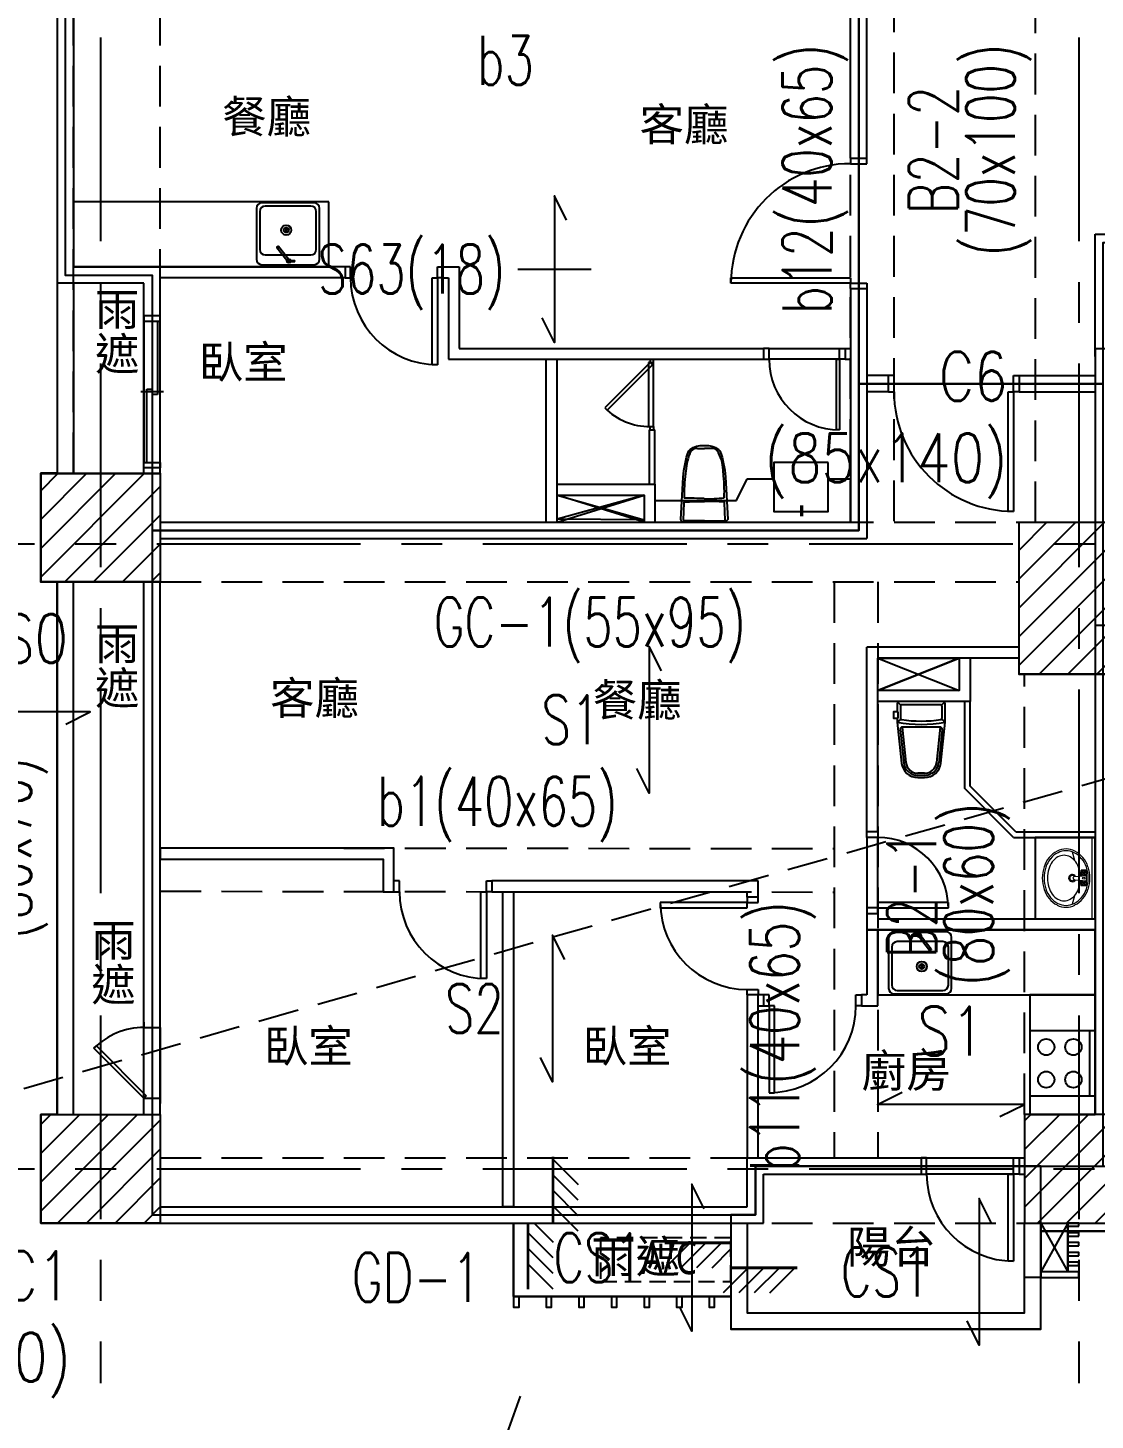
# Model space of a CAD drawing. Header units: millimetres. Extents: x -3377 to 119122, y -22007 to 15479.
# Drawn here: x 40064 to 41046, y 763 to 2044 of the extents above; entities that cross this region are included whole.
import ezdxf
from ezdxf import colors
from ezdxf.entities.mleader import LeaderData, LeaderLine
from ezdxf.enums import TextEntityAlignment as Align
from ezdxf.math import Vec2, Vec3

# ---------------------------------------------------------------- set-up
doc = ezdxf.new("R2010")
doc.units = ezdxf.units.MM
doc.header["$LTSCALE"] = 150
doc.header["$MEASUREMENT"] = 0
for name, pattern in [('11', [0.15, 0.1, -0.05]), ('CENTER', [2, 1.25, -0.25, 0.25, -0.25]), ('HIDDEN', [0.375, 0.25, -0.125])]:
    doc.linetypes.add(name, pattern=pattern)
doc.layers.get('0').update_dxf_attribs({"plot": 0})
for name, color, linetype in [('A-10-OTHER', 7, 'Continuous'), ('ASSLN', 8, 'Continuous'), ('COL', 1, 'Continuous'), ('FIN', 5, 'Continuous'), ('OPEN', 4, 'Continuous'), ('S-COL', 7, 'Continuous'), ('S-COLB', 4, 'HIDDEN'), ('S-GRID', 1, 'CENTER'), ('S-HATCH-COL', 13, 'Continuous'), ('S-OPEN', 13, 'Continuous'), ('S-RCBMB', 3, 'HIDDEN'), ('S-RCBMG', 2, 'HIDDEN'), ('S-SLAB', 5, 'Continuous'), ('S-SLABT', 2, 'Continuous'), ('S-TEXTB', 3, 'Continuous'), ('S-TEXTC', 3, 'Continuous'), ('S-TEXTG', 2, 'Continuous'), ('S-THIN', 201, 'Continuous'), ('TEXT', 2, 'Continuous'), ('TOIL', 6, 'Continuous'), ('TOILET', 141, 'Continuous'), ('WALL', 2, 'Continuous'), ('WALL2', 3, 'Continuous'), ('WALL3', 4, 'Continuous')]:
    doc.layers.add(name, color=color, linetype=linetype)
for name, color, linetype, plot in [('AREA', 3, 'Continuous', False), ('S-ARCH', 252, 'Continuous', False), ('S-CLOUD_20220217(結構依建築圖2022-0216修改)', 4, 'Continuous', False), ('機電', 11, 'Continuous', False)]:
    doc.layers.add(name, color=color, linetype=linetype, plot=plot)
doc.styles.add('3E', font='simplex.shx', dxfattribs={"width": 0.8, "height": 45, "bigfont": 'dayus.shx'})
doc.styles.add('CS4', font='romans.shx', dxfattribs={"width": 0.7, "height": 45, "bigfont": 'lsp.shx'})
doc.styles.add('HH', font='')
doc.styles.add('HHV', font='')
doc.styles.add('LSP', font='SIMPLEX.shx', dxfattribs={"width": 0.8, "bigfont": 'lsp.shx'})
doc.styles.get('HH').set_extended_font_data('Microsoft JhengHei')
doc.styles.get('HHV').set_extended_font_data('@微軟正黑體')

# ---------------------------------------------------------------- blocks, each defined once
blk = doc.blocks.new('LINE(2)')
at = {"layer": 'S-GRID'}
for points in [[(-8310.87, -344.9), (-8310.87, -3083.41)], [(-7410.87, -344.9), (-7410.87, -3083.41)], [(-8859.11, -2310.91), (-5430.87, -2310.91)], [(-8859.11, -2885.91), (-5430.87, -2885.91)]]:
    blk.add_lwpolyline(points, dxfattribs=at)
blk = doc.blocks.new('COL(2F-16F)')
for points in [[(-8365.9, -2245.9), (-8255.9, -2245.9), (-8255.9, -2345.9), (-8365.9, -2345.9)], [(-7465.9, -2290.9), (-7380.9, -2290.9), (-7380.9, -2430.9), (-7465.9, -2430.9)], [(-8365.9, -2835.9), (-8255.9, -2835.9), (-8255.9, -2935.9), (-8365.9, -2935.9)], [(-7350.9, -2835.9), (-7460.9, -2835.9), (-7460.9, -2935.9), (-7350.9, -2935.9)]]:
    blk.add_lwpolyline(points, close=True)
blk = doc.blocks.new('DwFm')
at = {"layer": 'DEFPOINTS', "color": 252, "linetype": 'HIDDEN'}
blk.add_lwpolyline([(-6560.9, -6171), (-12110.4, -7760.1)], dxfattribs=at)
blk = doc.blocks.new('A$C04D96F04')
at = {"color": 252}
for p, q in [((-1790, 220), (-1790, 45)), ((-1775, 220), (-1775, 45)), ((-1330, 0), (-1250, 25)), ((-1250, 0), (-1330, 25)), ((-1790, -545), (-1790, -55)), ((-1775, -545), (-1775, -55)), ((-1035, -125), (-960, -155)), ((-1035, -155), (-960, -125)), ((220, -652.5), (-885, -652.5))]:
    blk.add_line(p, q, dxfattribs=at)
for points in [[(-890, -365), (-835, -365), (-835, -290), (-845, -290), (-845, -290), (-890, -290)], [(-1170, -645), (-1170, -712.5), (-1370, -712.5), (-1370, -645)]]:
    blk.add_lwpolyline(points, close=True, dxfattribs=at)
blk.add_lwpolyline([(-885, -645), (-860, -645), (-860, -690), (-885, -690), (-885, -645), (-860, -690), (-860, -645), (-885, -690)], dxfattribs=at)
at = {"layer": 'A-10-OTHER', "color": 252}
for points in [[(-1370, -712.5), (-1370, -722.5), (-1365, -722.5), (-1365, -712.5)], [(-1340, -712.5), (-1340, -722.5), (-1335, -722.5), (-1335, -712.5)], [(-1310, -712.5), (-1310, -722.5), (-1305, -722.5), (-1305, -712.5)], [(-1280, -712.5), (-1280, -722.5), (-1275, -722.5), (-1275, -712.5)], [(-1250, -712.5), (-1250, -722.5), (-1245, -722.5), (-1245, -712.5)], [(-1220, -712.5), (-1220, -722.5), (-1215, -722.5), (-1215, -712.5)], [(-1190, -712.5), (-1190, -722.5), (-1185, -722.5), (-1185, -712.5)]]:
    blk.add_lwpolyline(points, close=True, dxfattribs=at)
at = {"layer": 'AREA', "color": 252}
blk.add_lwpolyline([(-1782.5, 497.5), (-1782.5, 227.5), (-1702.5, 227.5), (-1702.5, -637.5), (-1147.5, -637.5), (-1147.5, -592.5), (-557.5, -592.5), (-557.5, -252.5), (-297.5, -252.5), (-297.5, -277.5), (-297.5, -552.5), (-140, -552.5), (-30, -552.5), (-30, -637.5), (977.5, -637.5)], dxfattribs=at)
for points in [[(-1782.5, 227.5), (-1702.5, 227.5), (-1702.5, -7.5), (-1052.5, -7.5), (-1052.5, 127.5), (-1052.5, 567.5), (-1052.5, 707.5), (-1522.5, 707.5), (-1522.5, 497.5), (-1702.5, 497.5), (-1710, 497.5), (-1782.5, 497.5)], [(-697.5, 482.5), (-827.5, 482.5), (-827.5, 567.5), (-1052.5, 567.5), (-1052.5, 127.5), (-827.5, 127.5), (-827.5, 152.5), (-827.5, 257.5), (-557.5, 257.5), (-342.5, 257.5), (-65, 257.5), (-65, 137.5), (175, 137.5), (175, 567.5), (-65, 567.5), (-65, 482.5)], [(-1147.5, -637.5), (-1147.5, -592.5), (-885, -592.5), (-827.5, -592.5), (-827.5, -87.5), (-827.5, 127.5), (-1052.5, 127.5), (-1052.5, -7.5), (-1702.5, -7.5), (-1702.5, -637.5), (-1170, -637.5)], [(-885, -742.5), (-885, -592.5), (-1147.5, -592.5), (-1147.5, -637.5), (-1170, -637.5), (-1170, -742.5)]]:
    blk.add_lwpolyline(points, close=True, dxfattribs=at)
at = {"layer": 'ASSLN', "color": 252}
for points in [[(-850, -648), (-850, -645), (-860, -645), (-860, -648)], [(-850, -657), (-850, -654), (-860, -654), (-860, -657)], [(-850, -666), (-850, -663), (-860, -663), (-860, -666)], [(-850, -675), (-850, -672), (-860, -672), (-860, -675)], [(-850, -690), (-885, -690), (-885, -695), (-850, -695)], [(-850, -684), (-850, -681), (-860, -681), (-860, -684)]]:
    blk.add_lwpolyline(points, close=True, dxfattribs=at)
at = {"layer": 'COL', "color": 252}
for points in [[(-1805, 45), (-1695, 45), (-1695, -55), (-1805, -55)], [(-905, 0), (-820, 0), (-820, -140), (-905, -140)], [(-1805, -545), (-1695, -545), (-1695, -645), (-1805, -645)], [(-790, -545), (-900, -545), (-900, -645), (-790, -645)]]:
    blk.add_lwpolyline(points, close=True, dxfattribs=at)
at = {"layer": 'FIN', "color": 252}
for p, q in [((-1606.5, 289), (-1606.5, 242)), ((-1603.5, 286), (-1603.5, 251)), ((-1553.5, 294), (-1601.5, 294)), ((-1556.5, 291), (-1598.5, 291)), ((-1551.5, 251), (-1551.5, 286)), ((-1548.5, 242), (-1548.5, 289)), ((-1577.5, 270.5), (-1580.8, 267.2)), ((-1580.8, 270.5), (-1577.5, 267.2)), ((-1579.1, 271.2), (-1579.1, 266.5)), ((-1598.5, 246), (-1556.5, 246)), ((-1578.6, 240.8), (-1587.8, 252.6)), ((-1587.7, 253.3), (-1586.9, 253.9)), ((-1587, 251.6), (-1585.4, 252.8)), ((-1577, 242), (-1586.2, 253.8)), ((-1601.5, 237), (-1553.5, 237)), ((-1575.3, 242), (-1578.6, 238.7)), ((-1578.6, 242), (-1575.3, 238.7)), ((-1575.4, 241), (-1571.3, 241)), ((-1575.3, 240), (-1571.3, 240)), ((-1571.3, 240), (-1571.3, 241)), ((-1025, -382), (-1025, -429)), ((-972, -377), (-1020, -377)), ((-998.2, -380), (-1002.2, -380)), ((-1002.2, -380), (-1002.2, -381)), ((-998.1, -381), (-1002.2, -381)), ((-998.2, -382), (-994.9, -378.7)), ((-994.9, -382), (-998.2, -378.7)), ((-996.5, -382), (-987.3, -393.8)), ((-994.9, -380.8), (-985.8, -392.5)), ((-967, -429), (-967, -382)), ((-1022, -391), (-1022, -426)), ((-975, -386), (-1017, -386)), ((-986.5, -391.5), (-988.1, -392.8)), ((-985.8, -393.2), (-986.6, -393.9)), ((-970, -426), (-970, -391)), ((-996, -410.5), (-992.7, -407.2)), ((-992.7, -410.5), (-996, -407.2)), ((-994.4, -411.2), (-994.4, -406.5)), ((-1020, -434), (-972, -434)), ((-1017, -431), (-975, -431)), ((-835, -468), (-895, -468)), ((-895, -468), (-895, -528)), ((-840, -528), (-840, -468)), ((-835, -528), (-835, -468)), ((-895, -528), (-835, -528))]:
    blk.add_line(p, q, dxfattribs=at)
for points in [[(-1540, 295), (-1775, 295), (-1775, 235), (-1540, 235)], [(-1035, -435), (-835, -435), (-835, -375), (-1035, -375)], [(-895, -435), (-895, -545), (-835, -545), (-835, -435)]]:
    blk.add_lwpolyline(points, close=True, dxfattribs=at)
blk.add_lwpolyline([(-1035, -435), (-895, -435), (-895, -545)], dxfattribs=at)
for centre, radius in [((-1579.1, 268.9), 4.63), ((-1579.1, 268.9), 2.34), ((-1576.9, 240.3), 1.7), ((-996.6, -380.3), 1.7), ((-994.4, -408.9), 4.63), ((-994.4, -408.9), 2.34), ((-880, -483), 7.5), ((-855, -483), 7.5), ((-880, -513), 7.5), ((-855, -513), 7.5)]:
    blk.add_circle(centre, radius, dxfattribs=at)
for centre, radius, start, end in [((-1601.5, 289), 5, 90, 180), ((-1598.5, 286), 5, 90, 180), ((-1556.5, 286), 5, 0, 90), ((-1553.5, 289), 5, 0, 90), ((-1598.5, 251), 5, 180, 270), ((-1587.4, 252.9), 0.5, 127.959, 217.959), ((-1586.6, 253.5), 0.5, 37.959, 127.959), ((-1556.5, 251), 5, 270, 0), ((-1601.5, 242), 5, 180, 270), ((-1553.5, 242), 5, 270, 0), ((-1020, -382), 5, 90, 180), ((-972, -382), 5, 0, 90), ((-1017, -391), 5, 90, 180), ((-986.9, -393.5), 0.5, 217.959, 307.959), ((-986.1, -392.9), 0.5, 307.959, 37.959), ((-975, -391), 5, 0, 90), ((-1020, -429), 5, 180, 270), ((-1017, -426), 5, 180, 270), ((-975, -426), 5, 270, 0), ((-972, -429), 5, 270, 0)]:
    blk.add_arc(centre, radius, start, end, dxfattribs=at)
at = {"layer": 'OPEN', "color": 252, "linetype": 'Continuous'}
for p, q in [((-1060, 335), (-1060, 330)), ((-1045, 330), (-1045, 335)), ((-1060, 330), (-1045, 330)), ((-1520, 235), (-1525, 235)), ((-1520, 225), (-1520, 235)), ((-1440, 225), (-1440, 235)), ((-1440, 235), (-1435, 235)), ((-1525, 225), (-1520, 225)), ((-1445, 145), (-1445, 225)), ((-1445, 225), (-1440, 225)), ((-1435, 225), (-1440, 225)), ((-1440, 225), (-1440, 145)), ((-1170, 220), (-1170, 225)), ((-1170, 225), (-1060, 225)), ((-1060, 220), (-1170, 220)), ((-1060, 225), (-1060, 220)), ((-1060, 215), (-1060, 220)), ((-1060, 220), (-1045, 220)), ((-1045, 220), (-1045, 215)), ((-1710, 190), (-1710, 185)), ((-1710, 185), (-1695, 185)), ((-1710, 185), (-1710, 55)), ((-1702.5, 185), (-1702.5, 55)), ((-1697.5, 185), (-1697.5, 117.5)), ((-1695, 185), (-1695, 190)), ((-1695, 55), (-1695, 185)), ((-1135, 160), (-1140, 160)), ((-1135, 150), (-1135, 160)), ((-1135, 160), (-1070, 160)), ((-1070, 150), (-1070, 160)), ((-1070, 160), (-1065, 160)), ((-1440, 145), (-1445, 145)), ((-1140, 150), (-1135, 150)), ((-1070, 150), (-1135, 150)), ((-1073, 85), (-1073, 150)), ((-1073, 150), (-1070, 150)), ((-1065, 150), (-1070, 150)), ((-1070, 150), (-1070, 85)), ((-1020, 135), (-1025, 135)), ((-1020, 120), (-1020, 135)), ((-910, 120), (-910, 135)), ((-910, 135), (-905, 135)), ((-1692, 120), (-1713, 120)), ((-1707.5, 55), (-1707.5, 122.5)), ((-1707.5, 122.5), (-1702.5, 122.5)), ((-1697.5, 117.5), (-1702.5, 117.5)), ((-1025, 120), (-1020, 120)), ((-915, 10), (-915, 120)), ((-915, 120), (-910, 120)), ((-905, 120), (-910, 120)), ((-910, 120), (-910, 10)), ((-1070, 85), (-1073, 85)), ((-1710, 50), (-1710, 55)), ((-1710, 55), (-1695, 55)), ((-1695, 55), (-1695, 50)), ((-910, 10), (-915, 10)), ((-1045, -290), (-1045, -285)), ((-1035, -290), (-1045, -290)), ((-1045, -290), (-1045, -355)), ((-1035, -285), (-1035, -290)), ((-1035, -355), (-1035, -290)), ((-1475, -330, 0), (-1480, -330, 0)), ((-1475, -340, 0), (-1475, -330, 0)), ((-1395, -340, 0), (-1395, -330, 0)), ((-1395, -330, 0), (-1390, -330, 0)), ((-1480, -340, 0), (-1475, -340, 0)), ((-1400, -420, 0), (-1400, -340, 0)), ((-1400, -340, 0), (-1395, -340, 0)), ((-1390, -340, 0), (-1395, -340, 0)), ((-1395, -340, 0), (-1395, -420, 0)), ((-1155, -345, 0), (-1155, -350, 0)), ((-1145, -350, 0), (-1145, -345, 0)), ((-1155, -350, 0), (-1235, -350, 0)), ((-1235, -350, 0), (-1235, -355, 0)), ((-1235, -355, 0), (-1155, -355, 0)), ((-1155, -350, 0), (-1145, -350, 0)), ((-1155, -355, 0), (-1155, -350, 0)), ((-1035, -355), (-1045, -355)), ((-1045, -355), (-1045, -360)), ((-970, -350), (-1035, -350)), ((-1035, -350), (-1035, -355)), ((-1035, -360), (-1035, -355)), ((-1035, -355), (-970, -355)), ((-970, -355), (-970, -350)), ((-1395, -420, 0), (-1400, -420, 0)), ((-1155, -435, 0), (-1155, -430, 0)), ((-1155, -430, 0), (-1145, -430, 0)), ((-1145, -430, 0), (-1145, -435, 0)), ((-1135, -435, 0), (-1140, -435, 0)), ((-1135, -445, 0), (-1135, -435, 0)), ((-1055, -445, 0), (-1055, -435, 0)), ((-1055, -435, 0), (-1050, -435, 0)), ((-1140, -445, 0), (-1135, -445, 0)), ((-1135, -445, 0), (-1135, -525, 0)), ((-1130, -445, 0), (-1135, -445, 0)), ((-1130, -525, 0), (-1130, -445, 0)), ((-1050, -445, 0), (-1055, -445, 0)), ((-1135, -525, 0), (-1130, -525, 0)), ((-990, -585), (-995, -585)), ((-990, -600), (-990, -585)), ((-990, -585), (-910, -585)), ((-910, -600), (-910, -585)), ((-910, -585), (-905, -585)), ((-995, -600), (-990, -600)), ((-910, -600), (-990, -600)), ((-915, -680), (-915, -600)), ((-915, -600), (-910, -600)), ((-905, -600), (-910, -600)), ((-910, -600), (-910, -680)), ((-910, -680), (-915, -680))]:
    blk.add_line(p, q, dxfattribs=at)
at = {"layer": 'OPEN', "color": 252, "linetype": 'Continuous', "lineweight": -2}
for p, q in [((-1710, -460), (-1710, -465)), ((-1695, -465), (-1695, -460)), ((-1710, -465), (-1695, -465)), ((-1710, -530), (-1710, -465)), ((-1695, -465), (-1695, -530)), ((-1756, -484), (-1753.8, -481.9)), ((-1710, -530), (-1756, -484)), ((-1753.8, -481.9), (-1707.9, -527.9)), ((-1707.9, -527.9), (-1710, -530)), ((-1710, -535), (-1710, -530)), ((-1710, -530), (-1695, -530)), ((-1695, -530), (-1695, -535))]:
    blk.add_line(p, q, dxfattribs=at)
at = {"layer": 'OPEN', "color": 252, "linetype": 'Continuous'}
for centre, radius, start, end in [((-1060, 220), 110, 90, 180), ((-1440, 225), 80, 180, 270), ((-1070, 150), 65, 180, 270), ((-910, 120), 110, 180, 270), ((-1035, -355), 65, 0, 90), ((-1395, -340, 0), 80, 180, 270), ((-1155, -350, 0), 80, 180, 270), ((-1135, -445, 0), 80, 270, 0), ((-910, -600), 80, 180, 270)]:
    blk.add_arc(centre, radius, start, end, dxfattribs=at)
at = {"layer": 'OPEN', "color": 252, "linetype": 'Continuous', "lineweight": -2}
blk.add_arc((-1710, -530), 65, 90, 135, dxfattribs=at)
at = {"layer": 'TOIL', "color": 252, "linetype": 'Continuous'}
for p, q in [((-1244.4, 147), (-1286.1, 105.3)), ((-1284, 103.2), (-1242.3, 144.9)), ((-1245.9, 147), (-1245.9, 88)), ((-1244.4, 150), (-1244.4, 147)), ((-1244.4, 147), (-1241.4, 147)), ((-1242.3, 144.9), (-1244.4, 147)), ((-1241.4, 147), (-1241.4, 150)), ((-1241.4, 88), (-1241.4, 147)), ((-1286.1, 105.3), (-1284, 103.2)), ((-1244.4, 85), (-1244.4, 88)), ((-1244.4, 88), (-1241.4, 88)), ((-1241.4, 88), (-1241.4, 85))]:
    blk.add_line(p, q, dxfattribs=at)
at = {"layer": 'TOIL', "color": 252}
for p, q in [((-1244.4, 147), (-1245.9, 147)), ((-1245, 85), (-1240, 85)), ((-1245, 35), (-1245, 85)), ((-1240, 35), (-1240, 85)), ((-1200.7, 68), (-1194.5, 68)), ((-1188.3, 68), (-1194.5, 68)), ((-1165, 20), (-1155, 40)), ((-1155, 40), (-1130.5, 40)), ((-1080.5, 40), (-1060, 40)), ((-1060, 40), (-1060, 0)), ((-1240, 20), (-1165, 20)), ((-1240, 0), (-1060, 0)), ((-1013.7, -168.3, 0), (-1016.4, -165.6, 0)), ((-976.3, -168.3, 0), (-973.6, -165.6, 0)), ((-955, -245), (-955, -165)), ((-950, -242.9), (-950, -165)), ((-1016.4, -174.4, 0), (-1017, -174.4, 0)), ((-1016.4, -174.4, 0), (-1016.4, -180.4, 0)), ((-1014, -169, 0), (-1014, -180.6, 0)), ((-977, -168, 0), (-1013, -168, 0)), ((-976, -169, 0), (-976, -180.6, 0)), ((-1016.4, -180.4, 0), (-1017, -180.4, 0)), ((-1013.8, -181.3, 0), (-1017, -184, 0)), ((-1016.4, -180.4, 0), (-1016.4, -180.4, 0)), ((-1016.4, -180.4, 0), (-1016.4, -180.4, 0)), ((-1016.4, -180.4, 0), (-1016.4, -180.4, 0)), ((-1016.4, -180.4, 0), (-1016.4, -180.4, 0)), ((-1014.3, -190.7, 0), (-1011.1, -221.4, 0)), ((-1012.5, -188.5, 0), (-1009.1, -221.1, 0)), ((-977.7, -188.5, 0), (-1012.3, -188.5, 0)), ((-977.5, -188.5, 0), (-980.9, -221.1, 0)), ((-975.7, -190.7, 0), (-978.9, -221.4, 0)), ((-976.2, -181.3, 0), (-973, -184, 0)), ((-991.9, -231, 0), (-998.1, -231, 0)), ((-991.9, -233, 0), (-998.1, -233, 0)), ((-907.9, -285), (-950, -242.9)), ((-910, -290), (-955, -245)), ((-910, -290), (-835, -290)), ((-907.9, -285), (-835, -285))]:
    blk.add_line(p, q, dxfattribs=at)
for points in [[(-1192.5, 70.6, -0.194459), (-1180.2, 65.7, -0.07596), (-1175.1, 41.7), (-1173, 2.5), (-1175.2, 0), (-1214.8, 0), (-1216, 2.5), (-1213.9, 41.5, -0.07596), (-1208.8, 65.7, -0.194459), (-1196.6, 70.6)], [(-1017, -174.4), (-1020.4, -174.4), (-1020.4, -180.4), (-1017, -180.4), (-1017, -184), (-1013, -221.6, 0.383798), (-998.1, -235), (-991.9, -235, 0.383798), (-977, -221.6), (-973, -184), (-973, -167, 0.414214), (-975, -165), (-1015, -165, 0.414214), (-1017, -167)]]:
    blk.add_lwpolyline(points, format="xyb", close=True, dxfattribs=at)
blk.add_lwpolyline([(-1080.5, 55), (-1130.5, 55), (-1130.5, 10), (-1080.5, 10)], close=True, dxfattribs=at)
for points in [[(-1194.5, 1.3), (-1212.9, 1.3, -0.332674), (-1213.7, 1.9), (-1213.1, 18, -0.271876), (-1212.6, 18.7, -0.013613), (-1194.5, 19.1, -43.172872)], [(-1194.5, 1.3), (-1176.1, 1.3, 0.332674), (-1175.3, 1.9), (-1175.9, 18, 0.271876), (-1176.4, 18.7, 0.013613), (-1194.5, 19.1, 43.172872)]]:
    blk.add_lwpolyline(points, format="xyb", dxfattribs=at)
at = {"layer": 'TOIL', "color": 252, "const_width": 3}
blk.add_lwpolyline([(-1105, 15.5), (-1105, 5.3)], dxfattribs=at)
at = {"layer": 'TOIL', "color": 252, "linetype": 'Continuous'}
blk.add_arc((-1244.4, 147), 59, 225, 270, dxfattribs=at)
at = {"layer": 'TOIL', "color": 252}
for centre, radius, start, end in [((-1201.4, 61.1), 6.93, 83.869, 162.5206), ((-1187.5, 61.4), 6.62, 22.881, 96.9927), ((-1132.7, 37.7), 79.5, 161.2752, 174.7588), ((-1217.4, 45.8), 40.3, 359.7388, 26.8929), ((-1049.9, 25.5), 163.2, 173.1505, 181.169), ((-1349.2, 28), 173.1, 358.2114, 5.8192), ((-1218, -562.9), 585.1, 87.7018, 89.5191), ((-1191.6, 143.1), 121.5, 268.6098, 277.2474), ((-1013, -169, 0), 1, 90, 180), ((-977, -169, 0), 1, 0, 90), ((-995, -64, 0), 122, 259.6111, 280.3889), ((-1012.3, -190.5, 0), 2, 90, 186.0132), ((-1013, -180.6, 0), 1, 180, 261.2257), ((-995, -64, 0), 119, 261.2257, 278.7743), ((-977.7, -190.5, 0), 2, 353.9868, 90), ((-977, -180.6, 0), 1, 278.7743, 0), ((-998.1, -220, 0), 13, 186.0132, 270), ((-998.1, -220, 0), 11, 186.0132, 270), ((-991.9, -220, 0), 11, 270, 353.9868), ((-991.9, -220, 0), 13, 270, 353.9868)]:
    blk.add_arc(centre, radius, start, end, dxfattribs=at)
at = {"layer": 'TOILET', "color": 252, "lineweight": 13}
for p, q in [((-890, -290), (-890, -365)), ((-835, -290), (-890, -290)), ((-838, -290), (-838, -365)), ((-835, -365), (-835, -290)), ((-856, -303.4), (-854.1, -311.1)), ((-843.1, -320.3), (-847.9, -320.3)), ((-847.9, -320.3), (-847.9, -325.5)), ((-845.5, -320.3), (-845.5, -325.1)), ((-843.1, -320.3), (-843.1, -334.7)), ((-853.8, -325.9), (-843.1, -325.1)), ((-853.8, -329.1), (-843.1, -329.9)), ((-843.1, -322.7), (-847.9, -322.7)), ((-847.9, -329.5), (-847.9, -334.7)), ((-843.1, -332.3), (-847.9, -332.3)), ((-847.2, -321), (-843.8, -324.4)), ((-847.2, -324.4), (-843.8, -321)), ((-847.2, -330.6), (-843.8, -334)), ((-847.2, -334), (-843.8, -330.6)), ((-845.5, -329.9), (-845.5, -334.7)), ((-854.1, -343.9), (-856, -351.6)), ((-843.1, -334.7), (-847.9, -334.7)), ((-835, -365), (-890, -365))]:
    blk.add_line(p, q, dxfattribs=at)
for centre, radius in [((-845.5, -322.7), 2.39), ((-845.5, -332.3), 2.39), ((-845.5, -327.5), 0.955)]:
    blk.add_circle(centre, radius, dxfattribs=at)
for centre, radius, start, end in [((-859.6, -323.1), 22.8, 116.7598, 140.5993), ((-859.6, -323.1), 21.2, 116.7598, 140.5993), ((-861.7, -318.9), 18.2, 89.9999, 116.7599), ((-861.7, -318.9), 16.5, 89.9999, 116.7599), ((-863.6, -317.8), 11.3, 89.9999, 119.6633), ((-863.6, -317.8), 11.3, 60.3365, 89.9999), ((-861.7, -318.9), 18.2, 63.2399, 89.9999), ((-861.7, -318.9), 16.5, 63.2399, 89.9999), ((-863.8, -323.1), 21.2, 39.4005, 63.24), ((-863.8, -323.1), 22.8, 39.4005, 63.24), ((-851.2, -327.5), 32.4, 161.2092, 179.9999), ((-851.2, -327.5), 30.8, 161.2092, 179.9999), ((-856.4, -325.7), 27, 140.5992, 161.2092), ((-856.4, -325.7), 25.4, 140.5992, 161.2092), ((-850.1, -327.5), 28.8, 163.2351, 179.9999), ((-856.8, -325.5), 21.8, 143.9725, 163.2352), ((-861, -322.4), 16.6, 119.6632, 143.9726), ((-866.3, -322.4), 16.6, 36.0272, 60.3365), ((-870.5, -325.5), 21.8, 16.7646, 36.0273), ((-877.1, -327.5), 28.8, 3.9271, 16.7646), ((-867.1, -325.7), 25.4, 18.7906, 39.4005), ((-867.1, -325.7), 27, 18.7906, 39.4006), ((-872.2, -327.5), 30.8, 359.9999, 18.7906), ((-872.2, -327.5), 32.4, 359.9999, 18.7906), ((-851.2, -327.5), 32.4, 179.9999, 198.7906), ((-851.2, -327.5), 30.8, 179.9999, 198.7906), ((-850.1, -327.5), 28.8, 179.9999, 196.7647), ((-856, -327.5), 3.34, 28.7782, 331.2216), ((-856, -327.5), 2.39, 39.0727, 320.927), ((-853.8, -327.5), 1.56, 89.9999, 269.9999), ((-877.1, -327.5), 28.8, 343.2352, 356.0727), ((-872.2, -327.5), 30.8, 341.2092, 359.9999), ((-872.2, -327.5), 32.4, 341.2092, 359.9999), ((-856.4, -329.2), 27, 198.7906, 219.4005), ((-856.4, -329.2), 25.4, 198.7906, 219.4005), ((-856.8, -329.5), 21.8, 196.7646, 216.0273), ((-859.6, -331.9), 21.2, 219.4005, 243.24), ((-861, -332.6), 16.6, 216.0272, 240.3365), ((-866.3, -332.6), 16.6, 299.6633, 323.9726), ((-863.8, -331.9), 21.2, 296.7598, 320.5993), ((-870.5, -329.5), 21.8, 323.9725, 343.2352), ((-867.1, -329.2), 25.4, 320.5992, 341.2092), ((-867.1, -329.2), 27, 320.5992, 341.2092), ((-859.6, -331.9), 22.8, 219.4005, 243.24), ((-861.7, -336.1), 18.2, 243.2399, 269.9999), ((-863.6, -337.2), 11.3, 240.3365, 269.9999), ((-861.7, -336.1), 16.5, 243.2399, 269.9999), ((-863.6, -337.2), 11.3, 269.9999, 299.6633), ((-861.7, -336.1), 16.5, 269.9999, 296.7599), ((-861.7, -336.1), 18.2, 269.9999, 296.7599), ((-863.8, -331.9), 22.8, 296.7598, 320.5993)]:
    blk.add_arc(centre, radius, start, end, dxfattribs=at)
at = {"layer": 'WALL', "color": 252}
for p, q in [((-1045, 335), (-1045, 715)), ((-1060, 335), (-1060, 700)), ((-1790, 505), (-1790, 220)), ((-1775, 490), (-1775, 235)), ((-1060, 335), (-1045, 335)), ((-835, 152.5), (-835, 265)), ((-835, 265), (-535, 265)), ((-1695, 235), (-1775, 235)), ((-1695, 45), (-1695, 235)), ((-1710, 220), (-1790, 220)), ((-1710, 45), (-1710, 220)), ((-1060, 215), (-1060, 0)), ((-1060, 215), (-1045, 215)), ((-1045, 215), (-1045, -15)), ((-1695, 190), (-1710, 190)), ((-835, 160), (-550, 160)), ((-835, 160), (-835, -95)), ((-1025, 135), (-1045, 135)), ((-1025, 120), (-1025, 135)), ((-905, 135), (-905, 120)), ((-905, 135), (-835, 135)), ((-1005, 127.5), (-1045, 127.5)), ((-1025, 120), (-1045, 120)), ((-905, 120), (-835, 120)), ((-1695, 50), (-1710, 50)), ((-1695, 0), (-1060, 0)), ((-1695, 0), (-1060, 0)), ((-1695, -15), (-1045, -15)), ((-1695, -15), (-1045, -15)), ((-1710, -545), (-1710, -55)), ((-1695, -545), (-1695, -55)), ((-835, -77.5), (-835, -545)), ((-550, -95), (-835, -95)), ((-1710, -375), (-1710, -355)), ((-1695, -375), (-1695, -355)), ((-1155, -585), (-995, -585)), ((-1155, -630), (-1155, -585)), ((-995, -585), (-995, -600)), ((-905, -585), (-905, -600)), ((-905, -585), (-905, -585)), ((-905, -585), (-900, -585)), ((-1140, -600), (-995, -600)), ((-1140, -645), (-1140, -600)), ((-905, -600), (-905, -600)), ((-905, -600), (-900, -600)), ((-1695, -630), (-1155, -630)), ((-1695, -645), (-1140, -645))]:
    blk.add_line(p, q, dxfattribs=at)
blk.add_lwpolyline([(-900, -645), (-885, -645), (-885, -695), (-900, -695)], close=True, dxfattribs=at)
at = {"layer": 'WALL2', "color": 252}
for p, q in [((-1525, 235), (-1695, 235)), ((-1525, 235), (-1525, 225)), ((-1435, 235), (-1435, 225)), ((-1435, 235), (-1420, 235)), ((-1420, 235), (-1420, 160)), ((-1525, 225), (-1695, 225)), ((-1435, 225), (-1430, 225)), ((-1430, 225), (-1430, 150)), ((-1420, 160), (-1140, 160)), ((-1140, 160), (-1140, 150)), ((-1065, 160), (-1065, 150)), ((-1065, 160), (-1060, 160)), ((-1430, 150), (-1140, 150)), ((-1340, 0), (-1340, 150)), ((-1330, 0), (-1330, 150)), ((-1065, 150), (-1060, 150)), ((-905, -115), (-1045, -115)), ((-1045, -285), (-1045, -115)), ((-905, -125), (-1035, -125)), ((-1035, -285), (-1035, -125)), ((-960, -155), (-1035, -155)), ((-950, -165), (-1035, -165)), ((-1035, -285), (-1045, -285)), ((-1145, -330, 0), (-1390, -330, 0)), ((-1390, -330, 0), (-1390, -340, 0)), ((-1145, -340, 0), (-1145, -330, 0)), ((-1390, -340, 0), (-1155, -340, 0)), ((-1380, -630, 0), (-1380, -340, 0)), ((-1370, -340, 0), (-1370, -630, 0)), ((-1155, -345, 0), (-1155, -340, 0)), ((-1145, -345, 0), (-1155, -345, 0)), ((-1145, -345, 0), (-1145, -340, 0)), ((-1045, -360), (-1045, -375)), ((-1045, -360), (-1035, -360)), ((-1035, -360), (-1035, -365)), ((-1035, -365), (-835, -365)), ((-1045, -375), (-1045, -435, 0)), ((-1035, -375), (-1045, -375)), ((-1045, -375), (-835, -375)), ((-1035, -445, 0), (-1035, -375)), ((-1155, -435, 0), (-1155, -585, 0)), ((-1145, -435), (-1155, -435, 0)), ((-1145, -585, 0), (-1145, -435)), ((-1140, -435, 0), (-1145, -435, 0)), ((-1140, -435, 0), (-1140, -445, 0)), ((-1045, -435, 0), (-1050, -435, 0)), ((-1050, -435, 0), (-1050, -445, 0)), ((-1145, -445, 0), (-1140, -445, 0)), ((-1050, -445, 0), (-1045, -445, 0)), ((-1045, -445, 0), (-1035, -445, 0)), ((-1370, -630, 0), (-1380, -630, 0))]:
    blk.add_line(p, q, dxfattribs=at)
at = {"layer": 'WALL2', "color": 252, "linetype": 'Continuous'}
for p, q in [((-960, -125), (-960, -155)), ((-950, -125), (-950, -165))]:
    blk.add_line(p, q, dxfattribs=at)
at = {"layer": 'WALL2', "color": 252}
for points in [[(-1330, 35), (-1240, 35), (-1240, 0)], [(-1330, 25), (-1250, 25), (-1250, 0)]]:
    blk.add_lwpolyline(points, dxfattribs=at)
at = {"layer": 'WALL2', "color": 252, "elevation": 0}
blk.add_lwpolyline([(-1480, -340), (-1480, -300), (-1695, -300), (-1695, -310), (-1490, -310), (-1490, -340), (-1480, -340)], close=True, dxfattribs=at)
at = {"layer": 'WALL3', "color": 252}
for points in [[(-1170, -645), (-1170, -742.5), (-885, -742.5), (-885, -645)], [(-1155, -645), (-1155, -727.5), (-900, -727.5), (-900, -727.5), (-900, -645)]]:
    blk.add_lwpolyline(points, dxfattribs=at)
at = {"layer": '機電', "color": 252, "linetype": '11'}
blk.add_lwpolyline([(-1170, -698.7), (-1170, -658.7), (-1290, -658.7), (-1290, -698.7)], close=True, dxfattribs=at)
at = {"layer": 'TEXT', "color": 252, "style": 'HH'}
for s, p in [('餐廳', (-1597.2, 358.3)), ('客廳', (-1213.2, 351.1)), ('臥室', (-1618.8, 132.4)), ('客廳', (-1553.1, -176.8)), ('餐廳', (-1256.3, -178.5)), ('臥室', (-1558.8, -497.1)), ('臥室', (-1265.6, -497.1)), ('廚房', (-1008.9, -519.9)), ('陽台', (-1022.3, -681.8)), ('雨遮', (-1257.7, -690.8))]:
    blk.add_text(s, height=30, dxfattribs=at).set_placement(p, align=Align.CENTER)
at = {"layer": 'TEXT', "color": 252, "style": 'HHV'}
for p in [(-1750.2, 176), (-1750.2, -131.6), (-1753.7, -404.6)]:
    blk.add_text('雨遮', height=30, rotation=270, dxfattribs=at).set_placement(p, align=Align.CENTER)
at = {"layer": '機電', "color": 252, "style": 'HH', "width": 0.8}
blk.add_text('A/C', height=30, dxfattribs=at).set_placement((-1252.5, -692))
blk = doc.blocks.new('2022-0217')
blk.add_blockref('A$C04D96F04', (29770.3, -6171))
blk = doc.blocks.new('NTSELCH1')
at = {"layer": 'S-THIN'}
for p, q in [((-2.497, 1.536), (-4.033, 0)), ((-1.539, 1.536), (-3.075, 0)), ((-0.581, 1.536), (-2.117, 0)), ((0, 1.159), (-1.177, -0.018)), ((0, 1.536), (0, 0)), ((1.05, 0), (-0.486, -1.536)), ((2.008, 0), (0.472, -1.536)), ((2.966, 0), (1.43, -1.536)), ((3.924, 0), (2.37, -1.554))]:
    blk.add_line(p, q, dxfattribs=at)
at = {"layer": 'S-THIN', "const_width": 0.169}
for points in [[(-4.074, 1.536), (0, 1.536)], [(4.074, 0), (0, 0)]]:
    blk.add_lwpolyline(points, dxfattribs=at)
blk = doc.blocks.new('NTSELCH2')
at = {"layer": 'S-THIN'}
for p, q in [((0, 1.536), (0, 0)), ((0, 1.159), (1.177, -0.018)), ((0.581, 1.536), (2.117, 0)), ((1.539, 1.536), (3.075, 0)), ((2.497, 1.536), (4.033, 0)), ((-3.924, 0), (-2.37, -1.554)), ((-2.966, 0), (-1.43, -1.536)), ((-2.008, 0), (-0.472, -1.536)), ((-1.05, 0), (0.486, -1.536))]:
    blk.add_line(p, q, dxfattribs=at)
at = {"layer": 'S-THIN', "const_width": 0.169}
for points in [[(4.074, 1.536), (0, 1.536)], [(-4.074, 0), (0, 0)]]:
    blk.add_lwpolyline(points, dxfattribs=at)
blk = doc.blocks.new('_None')

msp = doc.modelspace()

# ---------------------------------------------------------------- hatches: boundary and pattern name
at = {"layer": 'S-HATCH-COL'}
h = msp.add_hatch(dxfattribs=at)
h.set_pattern_fill('ANSI31', color=256, scale=150, style=0)
h.set_pattern_definition([(45, (0, -3880.068), (-13.258252, 13.258252), [])])
h.paths.add_polyline_path([(42850.73, 2359.16), (42960.73, 2359.16), (42960.73, 2259.16), (42850.73, 2259.16)])
h.paths.add_polyline_path([(42850.73, 1619.16), (42960.73, 1619.16), (42960.73, 1519.16), (42850.73, 1519.16)])
h.paths.add_polyline_path([(42850.73, 1044.16), (42960.73, 1044.16), (42960.73, 944.16), (42850.73, 944.16)])
h.paths.add_polyline_path([(41745.73, 1044.16), (41855.73, 1044.16), (41855.73, 944.16), (41745.73, 944.16)])
h.paths.add_polyline_path([(41090.73, 1044.16), (40980.73, 1044.16), (40980.73, 944.16), (41090.73, 944.16)])
h.paths.add_polyline_path([(40075.73, 2934.16), (40185.73, 2934.16), (40185.73, 2834.16), (40075.73, 2834.16)])
h.paths.add_polyline_path([(40075.73, 2369.16), (40185.73, 2369.16), (40185.73, 2269.16), (40075.73, 2269.16)])
h.paths.add_polyline_path([(40075.73, 1634.16), (40185.73, 1634.16), (40185.73, 1534.16), (40075.73, 1534.16)])
h.paths.add_polyline_path([(40075.73, 1044.16), (40185.73, 1044.16), (40185.73, 944.16), (40075.73, 944.16)])
h.paths.add_polyline_path([(41060.73, 2934.16), (40975.73, 2934.16), (40975.73, 2834.16), (41060.73, 2834.16)])
h.paths.add_polyline_path([(41795.73, 1589.16), (41880.73, 1589.16), (41880.73, 1449.16), (41795.73, 1449.16)])
h.paths.add_polyline_path([(41795.73, 2414.16), (41880.73, 2414.16), (41880.73, 2274.16), (41795.73, 2274.16)])
h.paths.add_polyline_path([(41060.73, 2414.16), (40975.73, 2414.16), (40975.73, 2274.16), (41060.73, 2274.16)])
h.paths.add_polyline_path([(40975.73, 1589.16), (41060.73, 1589.16), (41060.73, 1449.16), (40975.73, 1449.16)])
h.paths.add_polyline_path([(41795.73, 2934.16), (41880.73, 2934.16), (41880.73, 2834.16), (41795.73, 2834.16)])
h.paths.add_polyline_path([(42850.73, 2934.16), (42960.73, 2934.16), (42960.73, 2834.16), (42850.73, 2834.16)])

# ---------------------------------------------------------------- linework, layer by layer
at = {"layer": 'S-OPEN'}
for p, q in [((40550.73, 1614.16), (40630.75, 1591.34)), ((40630.73, 1614.16), (40550.75, 1591.85)), ((40845.73, 1464.16), (40920.74, 1434.16)), ((40920.74, 1464.16), (40845.73, 1434.16))]:
    msp.add_line(p, q, dxfattribs=at)
at = {"layer": 'S-RCBMB'}
for p, q in [((40820.73, 1590.14), (40820.73, 2289.16)), ((40860.73, 1590.14), (40860.73, 2289.16)), ((40805.79, 1534.16), (40805.79, 1004.16)), ((40845.79, 1534.16), (40845.79, 1004.16)), ((40185.78, 1289.52, 0), (40805.84, 1288.78, 0)), ((40185.73, 1249.52, 0), (40805.79, 1248.78, 0))]:
    msp.add_line(p, q, dxfattribs=at)
at = {"layer": 'S-RCBMG'}
for p, q in [((40105.73, 1634.16), (40105.73, 2269.16)), ((40185.73, 1634.16), (40185.73, 2269.16)), ((40990.73, 1589.16), (40990.73, 2274.16)), ((40185.7, 1589.16), (40975.73, 1589.16)), ((40105.73, 1044.16), (40105.73, 1534.16)), ((40185.7, 1534.16), (40975.73, 1534.16)), ((40185.73, 1044.16), (40185.73, 1534.16)), ((40980.73, 1044.16), (40980.73, 1449.16)), ((40185.73, 1004.16), (40980.73, 1004.16)), ((40185.73, 944.16), (40980.73, 944.16))]:
    msp.add_line(p, q, dxfattribs=at)
at = {"layer": 'S-SLAB'}
for points in [[(40090.73, 2094.16), (40090.73, 1809.16), (40090.73, 1809.16), (40090.73, 1634.16), (40075.73, 1634.16), (40075.73, 1534.16), (40090.73, 1534.16), (40090.73, 1044.16), (40075.73, 1044.16), (40075.73, 944.16), (40510.73, 944.16), (40510.73, 876.66), (40710.73, 876.66), (40710.73, 846.66), (40995.73, 846.66), (40995.73, 936.66), (41575.73, 936.66), (41575.73, 936.66), (41745.73, 936.66), (41745.73, 936.66), (42100.73, 936.66)], [(40710.73, 876.66), (40510.73, 876.66), (40510.73, 944.16)]]:
    msp.add_lwpolyline(points, dxfattribs=at)
for points in [[(40550.73, 1614.16), (40630.73, 1614.16), (40630.75, 1591.34), (40550.75, 1591.85)], [(40845.73, 1464.16), (40920.74, 1464.16), (40920.74, 1434.16), (40845.73, 1434.16)]]:
    msp.add_lwpolyline(points, close=True, dxfattribs=at)
at = {"layer": 'S-SLABT', "color": 1}
msp.add_line((40514.48, 1822.15), (40581.98, 1822.15), dxfattribs=at)
for points in [[(40559.48, 1867.15), (40548.23, 1889.65), (40548.23, 1754.65), (40536.98, 1777.15)], [(40646.69, 1452.42), (40635.44, 1474.92), (40635.44, 1339.92), (40624.19, 1362.42)], [(40098.77, 1403.35), (40121.27, 1414.6), (39986.27, 1414.6), (40008.77, 1425.85)], [(40557.85, 1186.66), (40546.6, 1209.16), (40546.6, 1074.16), (40535.35, 1096.66)], [(40958.11, 1042.12), (40980.61, 1053.37), (40845.61, 1053.37), (40868.11, 1064.62)], [(40685.95, 957.3), (40674.7, 979.8), (40674.7, 844.8), (40663.45, 867.3)], [(40950.41, 944.14), (40939.16, 966.64), (40939.16, 831.64), (40927.91, 854.14)]]:
    msp.add_lwpolyline(points, dxfattribs=at)

# ---------------------------------------------------------------- block references
msp.add_blockref('DwFm', (48441.6, 7760.14))
at = {"layer": 'S-ARCH'}
msp.add_blockref('2022-0217', (12110.4, 7760.14), dxfattribs=at)
at = {"layer": 'S-COL'}
msp.add_blockref('COL(2F-16F)', (48441.6, 3880.07), dxfattribs=at)
at = {"layer": 'S-COLB'}
msp.add_blockref('COL(2F-16F)', (48441.6, 3880.07), dxfattribs=at)
at = {"layer": 'S-GRID'}
msp.add_blockref('LINE(2)', (48441.6, 3880.07), dxfattribs=at)
at = {"layer": 'S-THIN', "xscale": -15, "yscale": 15, "zscale": 15, "rotation": 90}
msp.add_blockref('NTSELCH2', (40546.93, 944.16), dxfattribs=at)
at = {"layer": 'S-THIN', "xscale": 15, "yscale": 15, "zscale": 15}
msp.add_blockref('NTSELCH1', (40710.73, 902.93), dxfattribs=at)

# ---------------------------------------------------------------- texts
at = {"layer": 'S-SLABT', "color": 2, "style": 'CS4', "width": 0.7}
for s, p in [('S63(18)', (40503.23, 1799.65)), ('S1', (40590.44, 1384.92)), ('S2', (40501.6, 1119.16)), ('CS1', (40629.7, 889.8)), ('CS1', (40894.16, 876.64))]:
    msp.add_text(s, height=45, dxfattribs=at).set_placement(p, align=Align.RIGHT)
at = {"layer": 'S-SLABT', "color": 2, "style": '3E', "width": 0.8}
for s, p in [('CS0', (40053.77, 1459.6)), ('S1', (40913.11, 1098.37))]:
    msp.add_text(s, height=45, dxfattribs=at).set_placement(p, align=Align.CENTER)
at = {"layer": 'S-TEXTB', "linetype": 'Continuous', "style": 'CS4', "width": 0.7}
for s, p in [('b3', (40503.23, 2014.16, 0)), ('b1(40x65)', (40495.81, 1329.15))]:
    msp.add_text(s, height=45, dxfattribs=at).set_placement(p, align=Align.MIDDLE)
for s, p in [('b12(40x65)', (40780.73, 2029.16, 0)), ('b11(40x65)', (40750.86, 1240.24))]:
    msp.add_text(s, height=45, rotation=90, dxfattribs=at).set_placement(p, align=Align.MIDDLE_RIGHT)
at = {"layer": 'S-TEXTC', "style": 'CS4', "width": 0.8}
for s, p in [('C6', (40965.27, 1700.91)), ('(85x140)', (40965.27, 1625.91)), ('C1', (40103.53, 873.2)), ('(110x100)', (40103.53, 798.2))]:
    msp.add_text(s, height=45, dxfattribs=at).set_placement(p, align=Align.RIGHT)
at = {"layer": 'S-TEXTG', "style": 'CS4', "width": 0.7}
msp.add_text('GC-1(55x95)', height=45, dxfattribs=at).set_placement((40580.91, 1494.16), align=Align.MIDDLE)
msp.add_text('GD-1', height=45, dxfattribs=at).set_placement((40480.73, 894.16, 0), align=Align.MIDDLE_RIGHT)
at = {"layer": 'S-TEXTG', "char_height": 45, "attachment_point": 5, "rotation": 90, "line_spacing_factor": 0.7, "style": 'CS4'}
for s, insert in [('{\\W0.7;B2-2\\P(70x100)}', (40930.73, 1931.66)), ('{\\W0.7;B1-1\\P(80x70)}', (40025.73, 1289.16)), ('{\\W0.7;B2-1\\P(80x60)}', (40910.73, 1246.66))]:
    msp.add_mtext(s, dxfattribs=dict(at, insert=insert))

# ---------------------------------------------------------------- leaders
at = {"layer": 'S-CLOUD_20220217(結構依建築圖2022-0216修改)'}
ml = msp.add_multileader_mtext('Standard', dxfattribs=at)
ml.set_content('新增版編、高低差圖例', color=256, style='LSP')
ml.set_leader_properties(color=256)
ml.set_arrow_properties(name='NONE')
ml.build(insert=Vec2(0, 0))
ml.multileader.update_dxf_attribs({"text_left_attachment_type": 2, "text_right_attachment_type": 2, "dogleg_length": 3, "arrow_head_size": 30, "scale": 15})
ctx = ml.context
ctx.base_point, ctx.scale, ctx.char_height, ctx.arrow_head_size, ctx.landing_gap_size, ctx.plane_origin = Vec3(39876.45, 517.33), 15, 45, 30, 30, Vec3(40516.64, 784.79)
ctx.left_attachment, ctx.right_attachment, ctx.text_align_type = 2, 2, 2
notes = []
notes.append((ctx, [(0, (1, 1, 0), (40421.55, 517.33), (-1, 0), 45, [(0, [(40516.64, 784.79)], 0, [])])]))
ctx.mtext.insert, ctx.mtext.alignment, ctx.mtext.flow_direction = Vec3(40346.55, 544.61), 3, 5
for ctx, leaders in notes:
    for number, flags, end, landing, length, lines in leaders:
        leader = LeaderData()
        leader.index, (leader.has_last_leader_line, leader.has_dogleg_vector, leader.attachment_direction) = number, flags
        leader.last_leader_point, leader.dogleg_vector, leader.dogleg_length = Vec3(end), Vec3(landing), length
        for number, points, colour, breaks in lines:
            line = LeaderLine()
            line.index, line.vertices, line.color, line.breaks = number, Vec3.list(points), colors.encode_raw_color(colour), breaks
            leader.lines.append(line)
        ctx.leaders.append(leader)

doc.saveas('drawing.dxf')
